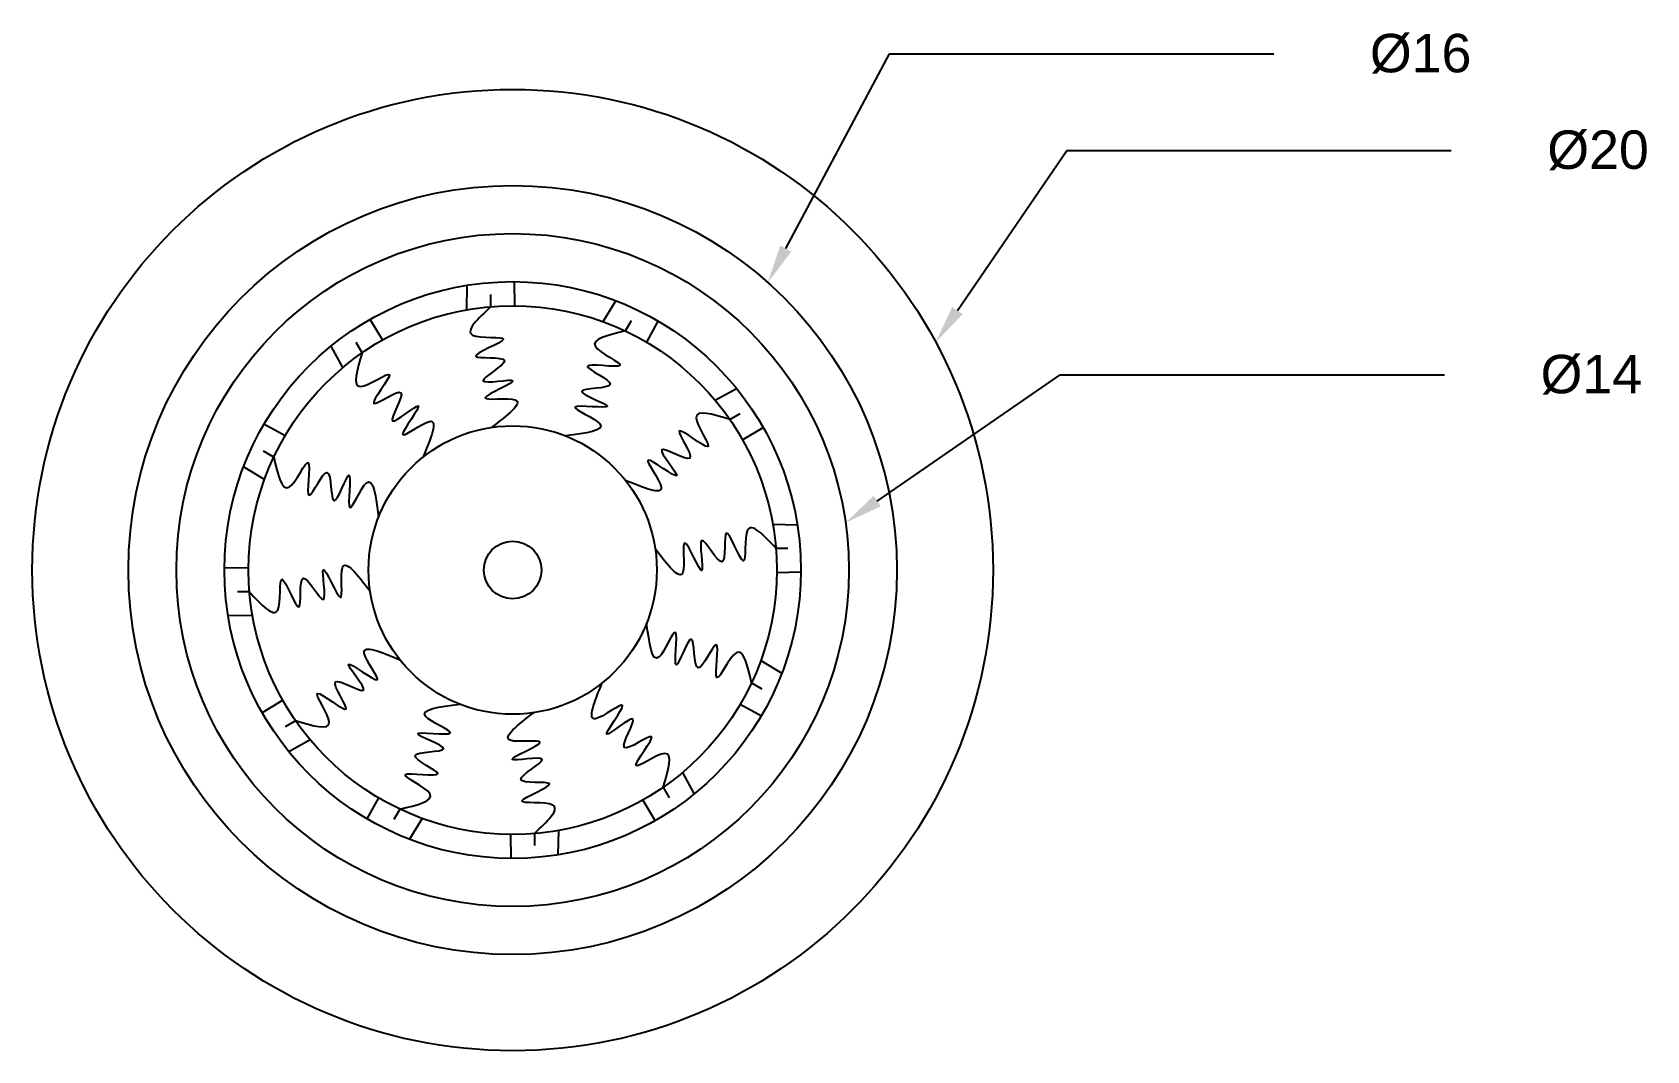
# Model space of a CAD drawing. Header units: centimetres. Extents: x 56.5 to 90.1, y 43.5 to 64.7.
import ezdxf
from ezdxf import colors
from ezdxf.entities.mleader import LeaderData, LeaderLine
from ezdxf.math import Vec2, Vec3

# ---------------------------------------------------------------- set-up
doc = ezdxf.new("R2010")
doc.units = ezdxf.units.CM
for name, color, linetype in [('Cotare', 131, 'Continuous'), ('Motor 2D', 30, 'Continuous'), ('Roata spate 2D', 2, 'Continuous')]:
    doc.layers.add(name, color=color, linetype=linetype)
doc.styles.get("Standard").update_dxf_attribs({"font": 'arial.ttf'})

# ---------------------------------------------------------------- blocks, each defined once
blk = doc.blocks.new('*U10')
at = {"layer": 'Motor 2D'}
blk.add_spline([(-0.065, 1.257), (-0.445, 0.665), (0.196, 0.576), (-0.379, 0.223), (0.218, 0.135), (-0.224, -0.285), (0.395, -0.285), (-0.18, -0.638), (0.439, -0.682), (-0.052, -1.257)], degree=3, dxfattribs=at)
blk = doc.blocks.new('*U7')
at = {"layer": 'Motor 2D', "color": 0, "linetype": 'ByBlock', "lineweight": -2, "transparency": 16777216}
blk.add_blockref('*U10', (43.741, 41.343), dxfattribs=at)
for p, rotation in [((45.905, 40.972), 329.9999999999999), ((41.681, 40.583), 29.99999999999999), ((47.594, 39.568), 299.9999999999999), ((40.277, 38.894), 59.99999999999999), ((48.354, 37.507), 269.9999999999999), ((39.905, 36.73), 90), ((47.982, 35.343), 240), ((40.666, 34.67), 120), ((46.578, 33.655), 210), ((42.354, 33.266), 150), ((44.518, 32.894), 180)]:
    blk.add_blockref('*U10', p, dxfattribs=dict(at, rotation=rotation))
blk = doc.blocks.new('*U8')
at = {"layer": 'Motor 2D'}
for p, q in [((-0.501, -0.292), (-0.49, 0.217)), ((-0.001, -0.227), (-0.001, 0.023)), ((0.501, -0.208), (0.491, 0.292))]:
    blk.add_line(p, q, dxfattribs=at)
blk = doc.blocks.new('*U9')
at = {"layer": 'Motor 2D', "color": 0, "linetype": 'ByBlock', "lineweight": -2, "transparency": 16777216}
blk.add_blockref('*U8', (43.676, 42.827), dxfattribs=at)
for p, rotation in [((46.591, 42.289), 329.9999999999999), ((40.883, 41.836), 30), ((48.847, 40.366), 300.0000000000001), ((38.96, 39.58), 60.00000000000003), ((49.838, 37.572), 270.0000000000001), ((38.422, 36.666), 90), ((49.3, 34.657), 239.9999999999999), ((39.413, 33.872), 120), ((47.376, 32.402), 210), ((41.668, 31.949), 150), ((44.583, 31.411), 180)]:
    blk.add_blockref('*U8', p, dxfattribs=dict(at, rotation=rotation))
blk = doc.blocks.new('motor 2d block')
at = {"layer": 'Motor 2D'}
for radius in [7, 6, 6, 6, 5.5, 3, 0.6]:
    blk.add_circle((0, 0), radius, dxfattribs=at)
for name in ['*U9', '*U7']:
    blk.add_blockref(name, (-44.13, -37.119), dxfattribs=at)
blk = doc.blocks.new('roata spate')
at = {"layer": 'Roata spate 2D'}
for radius in [10, 8, 7]:
    blk.add_circle((0, 0), radius, dxfattribs=at)
blk.add_blockref('motor 2d block', (0, 0), dxfattribs=at)
blk = doc.blocks.new('roata spate 2d')
at = {"layer": 'Roata spate 2D'}
blk.add_blockref('roata spate', (0, 0), dxfattribs=at)

msp = doc.modelspace()

# ---------------------------------------------------------------- block references
at = {"layer": 'Roata spate 2D'}
msp.add_blockref('roata spate 2d', (66.536, 53.513), dxfattribs=at)

# ---------------------------------------------------------------- leaders
at = {"layer": 'Cotare'}
ml = msp.add_multileader_mtext('Standard', dxfattribs=at)
ml.set_content('{\\fArial|b0|i0|c238|p34;%%C16}', color=256)
ml.set_leader_properties()
ml.build(insert=Vec2(0, 0))
ml.multileader.update_dxf_attribs({"arrow_head_size": 0.8})
ctx = ml.context
ctx.base_point, ctx.char_height, ctx.arrow_head_size, ctx.plane_origin = Vec3(82.383, 64.252), 0.8, 0.8, Vec3(71.847, 59.495)
notes = []
notes.append((ctx, [(0, (1, 1, 0), (74.383, 64.252), (1, 0), 8, [(0, [(71.847, 59.495)], 0, [])])]))
ctx.mtext.insert, ctx.mtext.flow_direction = Vec3(84.383, 64.668), 5
ml = msp.add_multileader_mtext('Standard', dxfattribs=at)
ml.set_content('{\\fArial|b0|i0|c238|p34;%%C20}', color=256)
ml.set_leader_properties()
ml.build(insert=Vec2(0, 0))
ml.multileader.update_dxf_attribs({"arrow_head_size": 0.8})
ctx = ml.context
ctx.base_point, ctx.char_height, ctx.arrow_head_size, ctx.plane_origin = Vec3(86.076, 62.243), 0.8, 0.8, Vec3(75.342, 58.251)
notes.append((ctx, [(0, (1, 1, 0), (78.076, 62.243), (1, 0), 8, [(0, [(75.342, 58.251)], 0, [])])]))
ctx.mtext.insert, ctx.mtext.flow_direction = Vec3(88.076, 62.659), 5
ml = msp.add_multileader_mtext('Standard', dxfattribs=at)
ml.set_content('{\\fArial|b0|i0|c238|p34;%%C14}', color=256)
ml.set_leader_properties()
ml.build(insert=Vec2(0, 0))
ml.multileader.update_dxf_attribs({"arrow_head_size": 0.8})
ctx = ml.context
ctx.base_point, ctx.char_height, ctx.arrow_head_size, ctx.plane_origin = Vec3(85.936, 57.574), 0.8, 0.8, Vec3(73.466, 54.494)
notes.append((ctx, [(0, (1, 1, 0), (77.936, 57.574), (1, 0), 8, [(0, [(73.466, 54.494)], 0, [])])]))
ctx.mtext.insert, ctx.mtext.flow_direction = Vec3(87.936, 57.99), 5
for ctx, leaders in notes:
    for number, flags, end, landing, length, lines in leaders:
        leader = LeaderData()
        leader.index, (leader.has_last_leader_line, leader.has_dogleg_vector, leader.attachment_direction) = number, flags
        leader.last_leader_point, leader.dogleg_vector, leader.dogleg_length = Vec3(end), Vec3(landing), length
        for number, points, colour, breaks in lines:
            line = LeaderLine()
            line.index, line.vertices, line.color, line.breaks = number, Vec3.list(points), colors.encode_raw_color(colour), breaks
            leader.lines.append(line)
        ctx.leaders.append(leader)

doc.saveas('drawing.dxf')
